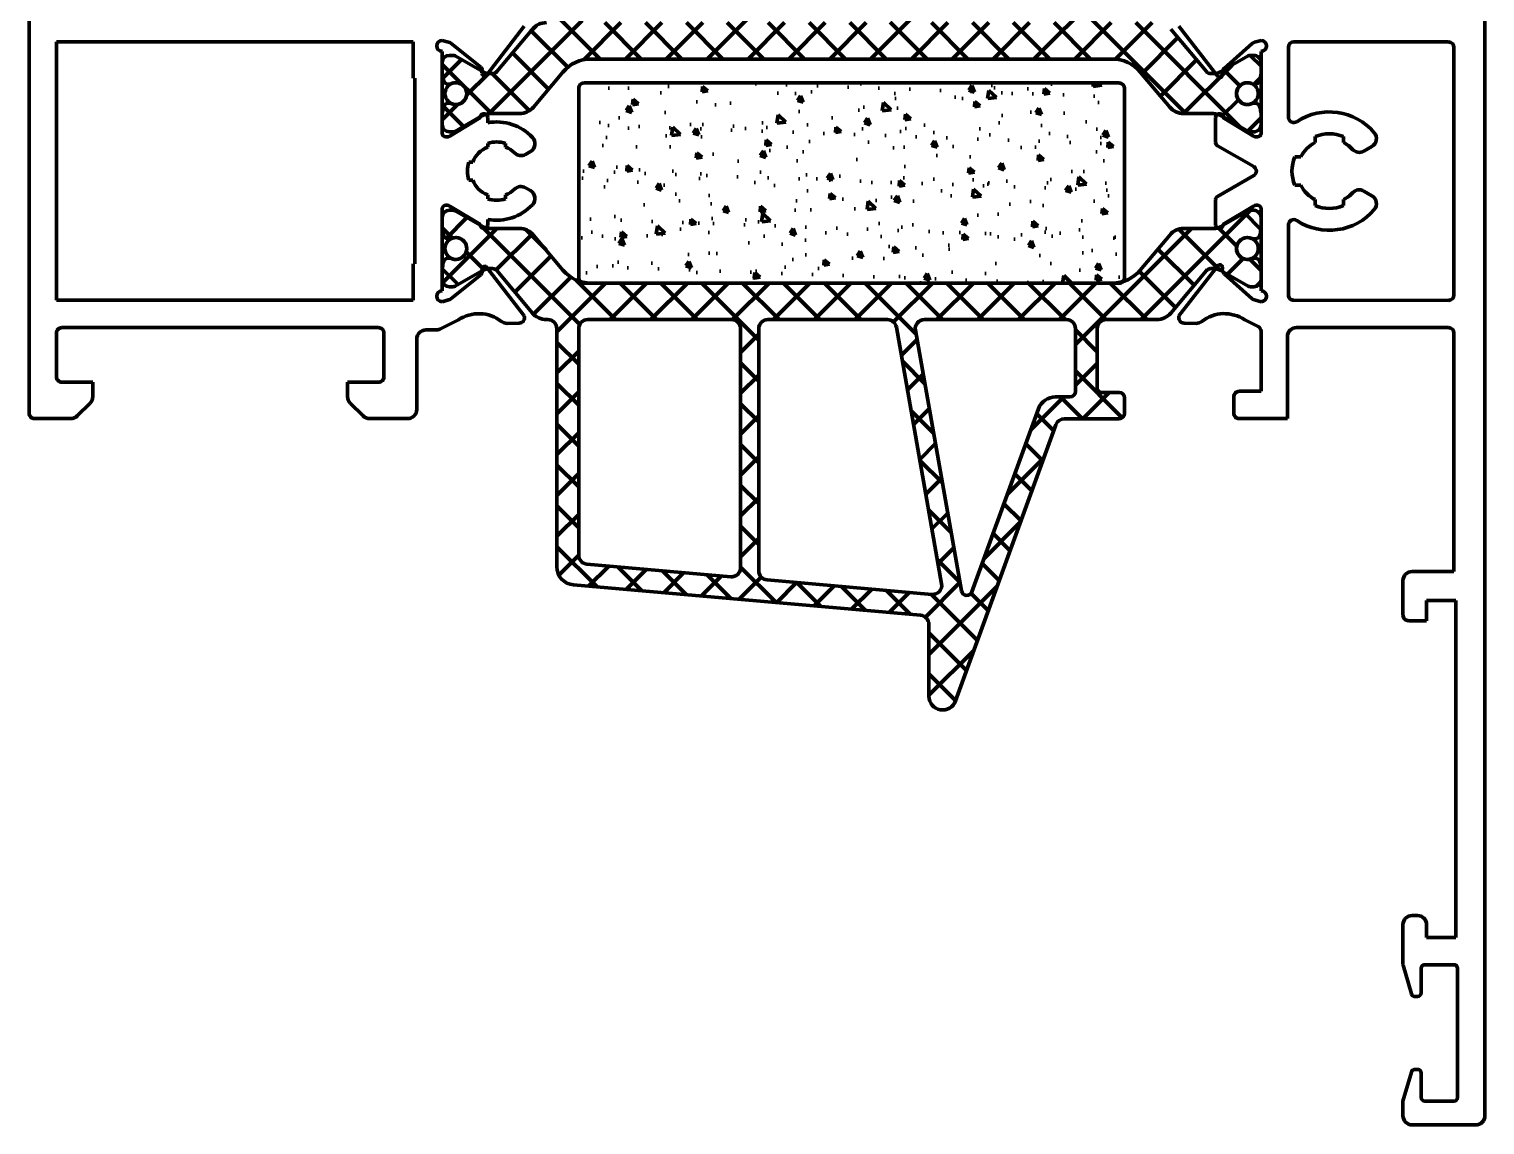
# Model space of a CAD drawing. Header units: millimetres. Extents: x 258 to 338, y -42 to 63.
# Drawn here: x 257.5 to 337.5, y -42.1 to 18.1 of the extents above; entities that cross this region are included whole.
import ezdxf

# ---------------------------------------------------------------- set-up
doc = ezdxf.new("R2010")
doc.units = ezdxf.units.MM
pattern_1 = [(45, (0, 0), (-1.122532015133643, 1.122532015133643), []), (135, (0, 0), (-1.122532015133643, -1.122532015133643), [])]

msp = doc.modelspace()

# ---------------------------------------------------------------- hatches: boundary and pattern name
at = {"lineweight": 100}
h = msp.add_hatch(dxfattribs=at)
h.set_pattern_fill('ANSI37', color=8, scale=0.5, style=0)
h.set_pattern_definition(pattern_1)
edge = h.paths.add_edge_path()
edge.add_line((287.4477879853589, 32.98756452131673), (306.5285215994804, 34.65691240431013))
edge.add_arc((306.4849437281064, 35.155009753356), 0.5000000000000058, 275.0000000000193, 360.0000000000187)
edge.add_line((306.9849437281064, 35.15500975335616), (306.9849437281064, 39.10770099724212))
edge.add_arc((307.7349437281063, 39.10770099724206), 0.7499999999999432, 19.999999999996817, 179.9999999999957, ccw=False)
edge.add_line((308.4397131936957, 39.36421610473625), (313.9638805887348, 24.18669092557937))
edge.add_arc((314.433726899128, 24.35770099724233), 0.5000000000002415, 200.0000000000051, 270)
edge.add_line((314.433726899128, 23.85770099724212), (317.4349437281066, 23.85770099724212))
edge.add_arc((317.4349437281069, 23.55770099724213), 0.29999999999999, 4.8771653382573277e-11, 90.00000000005417, ccw=False)
edge.add_line((317.7349437281068, 23.55770099724239), (317.7349437281064, 22.70770099724249))
edge.add_arc((317.4349437281064, 22.70770099724229), 0.2999999999999545, -89.99999999996737, 3.859668140648864e-11, ccw=False)
edge.add_line((317.4349437281066, 22.4077009972423), (316.4349437281066, 22.4077009972423))
edge.add_arc((316.4349437281066, 22.20770099724252), 0.199999999999779, 90.00000000001629, 180.0000000000122)
edge.add_line((316.2349437281068, 22.20770099724248), (316.2349437281064, 18.90770099724231))
edge.add_arc((316.7349437281064, 18.90770099724231), 0.5, 180, 270)
edge.add_line((316.7349437281064, 18.40770099724231), (319.5086360699515, 18.40770099724231))
edge.add_arc((319.5086360699514, 17.40770099724221), 1.000000000000095, 39.99999999999062, 89.99999999999022, ccw=False)
edge.add_line((320.2746805130705, 18.05048860692867), (322.2345016599138, 15.71486471433653))
edge.add_arc((322.4643149928498, 15.90770099724212), 0.2999999999999786, 219.9999999999113, 269.9999999999131)
edge.add_line((322.4643149928493, 15.60770099724212), (322.6277640511339, 15.60770099724212))
edge.add_arc((322.6277640511339, 16.40770099724231), 0.8000000000001924, 270, 299.9999999999994)
edge.add_line((323.027764051134, 15.71488067421459), (324.527764051134, 16.58090607799912))
edge.add_arc((324.6277640511337, 16.40770099724238), 0.1999999999997423, 89.99999999995123, 119.99999999995609, ccw=False)
edge.add_line((324.6277640511339, 16.60770099724213), (324.8349437281067, 16.60770099724213))
edge.add_arc((324.834943728107, 16.20770099724223), 0.3999999999998955, 3.672084858408198e-11, 90.0000000000407, ccw=False)
edge.add_line((325.2349437281068, 16.20770099724249), (325.2349437281064, 15.60770099724212))
edge.add_arc((331.2349437280933, 14.50770099725057), 6.099999999985616, 169.6111421845863, 172.5936067315164)
edge.add_arc((324.8883403058026, 15.33270099724247), 0.300000000000201, 270, 352.59360673144784, ccw=False)
edge.add_line((324.8883403058026, 15.03270099724231), (324.7754174790721, 15.03270099724231))
edge.add_arc((324.4849437281065, 14.50770099724222), 0.6000000000000938, 61.04497562814156, 298.9550243718584)
edge.add_line((324.7754174790721, 13.98270099724213), (324.8883403058026, 13.98270099724213))
edge.add_arc((324.8883403058027, 13.68270099724245), 0.299999999999681, 7.406393268558588, 90.00000000001091, ccw=False)
edge.add_arc((331.2349437281121, 14.50770099724441), 6.100000000006026, 187.4063932685542, 190.3888578154793)
edge.add_line((325.2349437281064, 13.40770099724231), (325.2349437281064, 12.8077009972424))
edge.add_arc((324.8349437281065, 12.8077009972422), 0.3999999999998636, -89.9999999999755, 2.8819613362429664e-11, ccw=False)
edge.add_line((324.8349437281067, 12.40770099724231), (324.6277640511339, 12.40770099724231))
edge.add_arc((324.6277640511337, 12.60770099724208), 0.1999999999997719, 240.0000000000485, 270.0000000000489, ccw=False)
edge.add_line((324.527764051134, 12.43449591648531), (323.027764051134, 13.30052132026984))
edge.add_arc((322.6277640511339, 12.60770099724217), 0.8000000000001453, 59.99999999999848, 90)
edge.add_line((322.6277640511339, 13.40770099724231), (320.9816091320176, 13.40770099724231))
edge.add_arc((320.9816091320178, 14.40770099724234), 1.000000000000031, 219.9999999999901, 269.9999999999902, ccw=False)
edge.add_line((320.2155646888987, 13.76491338755594), (318.5974761502588, 15.69327621661549))
edge.add_arc((317.0653872640211, 14.40770099724248), 1.999999999999812, 40.00000000000175, 90.0000000000016)
edge.add_line((317.065387264021, 16.40770099724231), (288.4045001921922, 16.40770099724231))
edge.add_arc((288.4045001921921, 14.40770099724242), 1.999999999999889, 89.99999999999837, 139.9999999999978)
edge.add_line((286.8724113059543, 15.69327621661549), (285.2543227673145, 13.76491338755594))
edge.add_arc((284.4882783241954, 14.40770099724228), 0.9999999999999545, 270.000000000013, 320.0000000000127, ccw=False)
edge.add_line((284.4882783241956, 13.40770099724231), (282.8421234050789, 13.40770099724231))
edge.add_arc((282.8421234050789, 12.60770099724206), 0.8000000000002511, 90, 119.9999999999974)
edge.add_line((282.4421234050788, 13.30052132026984), (280.9421234050792, 12.43449591648531))
edge.add_arc((280.8421234050793, 12.60770099724294), 0.2000000000006298, 269.99999999988603, 299.99999999988455, ccw=False)
edge.add_line((280.8421234050788, 12.40770099724231), (280.6349437281065, 12.40770099724231))
edge.add_arc((280.6349437281065, 12.80770099724241), 0.4000000000000963, 180.0000000000008, 270, ccw=False)
edge.add_line((280.2349437281064, 12.8077009972424), (280.2349437281064, 13.40770099724231))
edge.add_arc((274.2349437281015, 14.50770099724318), 6.100000000004966, 349.6111421845305, 352.5936067314561)
edge.add_arc((280.5815471504106, 13.68270099724242), 0.3000000000002005, 90, 172.5936067314486, ccw=False)
edge.add_line((280.5815471504106, 13.98270099724258), (280.6944699771411, 13.98270099724213))
edge.add_arc((280.9849437281065, 14.50770099724233), 0.6000000000001076, 241.0449756281609, 478.9550243718825)
edge.add_line((280.6944699771407, 15.03270099724231), (280.5815471504106, 15.03270099724231))
edge.add_arc((280.5815471504108, 15.33270099724224), 0.2999999999999332, 187.4063932685143, 269.99999999996743, ccw=False)
edge.add_arc((274.2349437280899, 14.50770099723059), 6.100000000018293, 7.406393268632916, 10.38885781554821)
edge.add_line((280.2349437281064, 15.60770099724212), (280.2349437281064, 16.20770099724249))
edge.add_arc((280.6349437281065, 16.20770099724248), 0.400000000000091, 90, 179.999999999999, ccw=False)
edge.add_line((280.6349437281065, 16.60770099724258), (280.8421234050788, 16.60770099724213))
edge.add_arc((280.842123405079, 16.40770099724226), 0.1999999999998714, 60.00000000004712, 90.00000000004877, ccw=False)
edge.add_line((280.9421234050788, 16.58090607799912), (282.4421234050792, 15.71488067421459))
edge.add_arc((282.8421234050791, 16.4077009972416), 0.7999999999994686, 239.9999999999893, 269.9999999999878)
edge.add_line((282.8421234050789, 15.60770099724212), (283.0055724633634, 15.60770099724212))
edge.add_arc((283.0055724633628, 15.90770099724212), 0.3000000000000007, 270.0000000000977, 320.0000000000957)
edge.add_line((283.2353857962989, 15.71486471433653), (285.1952069431427, 18.05048860692867))
edge.add_arc((285.9612513862618, 17.40770099724221), 1.000000000000073, 90.00000000000978, 140.0000000000096, ccw=False)
edge.add_line((285.9612513862617, 18.40770099724231), (286.0349437281065, 18.40770099724231))
edge.add_arc((286.0349437281065, 18.90770099724236), 0.500000000000057, 269.9999999999935, 359.9999999999935)
edge.add_line((286.5349437281066, 18.90770099724231), (286.5349437281066, 31.99136982322469))
edge.add_arc((287.5349437281067, 31.99136982322487), 1.000000000000113, 95.00000000000892, 180.0000000000102, ccw=False)
edge = h.paths.add_edge_path(flags=16)
edge.add_arc((288.2349437281066, 31.34993800141244), 0.5000000000002274, 94.9999999999909, 179.999999999989, ccw=False)
edge.add_line((288.1913658567328, 31.84803535045856), (296.0913658567323, 32.53919579231368))
edge.add_arc((296.1349437281063, 32.04109844326758), 0.5000000000002344, 8.981260180007666e-12, 95.00000000001052, ccw=False)
edge.add_line((296.6349437281065, 32.04109844326766), (296.6349437281065, 18.90770099724231))
edge.add_arc((296.1349437281064, 18.90770099724236), 0.500000000000057, 269.9999999999935, 359.99999999999346, ccw=False)
edge.add_line((296.1349437281064, 18.40770099724231), (288.2349437281064, 18.40770099724231))
edge.add_arc((288.2349437281064, 18.90770099724231), 0.5, 180, 270, ccw=False)
edge.add_line((287.7349437281064, 18.90770099724231), (287.7349437281064, 31.34993800141254))
edge = h.paths.add_edge_path(flags=16)
edge.add_arc((309.0634186810098, 33.26489276170689), 0.300000000000237, 20.000000000045304, 170.0000000000425, ccw=False)
edge.add_line((309.3453264672457, 33.36749880470487), (313.0038890015953, 23.3156808539168))
edge.add_arc((313.9435816223814, 23.65770099724244), 1.000000000000119, 199.9999999999955, 269.9999999999968)
edge.add_line((313.9435816223813, 22.6577009972423), (314.7349437281064, 22.6577009972423))
edge.add_arc((314.7349437281064, 22.35770099724215), 0.300000000000157, -4.092726157978177e-12, 90, ccw=False)
edge.add_line((315.0349437281065, 22.35770099724212), (315.0349437281065, 18.90770099724231))
edge.add_arc((314.5349437281065, 18.90770099724231), 0.5, -90, 0, ccw=False)
edge.add_line((314.5349437281065, 18.40770099724231), (306.7349437281064, 18.40770099724231))
edge.add_arc((306.7349437281064, 18.90770099724235), 0.5000000000000462, 170.000000000001, 270, ccw=False)
edge.add_line((306.2425398516002, 18.99452508607582), (308.7679763551059, 33.31698721500679))
edge = h.paths.add_edge_path(flags=16)
edge.add_line((304.704090504335, 18.40770099724231), (298.1349437281064, 18.40770099724231))
edge.add_arc((298.1349437281064, 18.90770099724225), 0.4999999999999432, 179.9999999999935, 269.9999999999935, ccw=False)
edge.add_line((297.6349437281065, 18.90770099724231), (297.6349437281065, 32.21607577031935))
edge.add_arc((298.1349437281067, 32.21607577031932), 0.5000000000001706, 94.99999999999801, 179.999999999996, ccw=False)
edge.add_line((298.0913658567329, 32.71417311936537), (307.1468333574112, 33.50642386860207))
edge.add_arc((307.1904112287851, 33.00832651955602), 0.5000000000001799, -9.999999999998408, 95.00000000000449, ccw=False)
edge.add_line((307.6828151052914, 32.92150243072254), (305.1964943808412, 18.8208769084088))
edge.add_arc((304.704090504335, 18.90770099724232), 0.5000000000000077, 269.9999999999935, 349.99999999999415, ccw=False)
h = msp.add_hatch(dxfattribs=at)
h.set_pattern_fill('AR-CONC', color=8, scale=0.02, angle=270, style=0)
h.set_pattern_definition([(320, (0, 0), (-0.3187817107780624, -3.64369337992008), [0.381, -4.190999999999999]), (265, (0, 0), (3.821136904780701, 0.7048684284993862), [0.3048, -3.352811683399999]), (10.45144469999998, (-0.0265650700000001, -0.30364014), (3.502355038243901, -2.938824941807066), [0.323800176, -3.561804892]), (316.1842, (1.016, -2e-16), (-0.8408465586545439, -5.421580817842597), [0.5715, -6.2865]), (6.635557609999994, (0.9459299999999998, -0.4517980000000004), (4.948522491954428, -4.748082681030059), [0.4857004628000002, -5.342712163199998]), (261.1841511700001, (1.016, -2e-16), (4.948522491710652, -4.748082681299541), [0.4571993414000002, -5.029194638399999]), (291, (0.762, -0.5080000000000001), (-2.045303963741751, -3.032287825382648), [0.381, -4.190999999999999]), (236, (0.762, -0.5080000000000001), (3.683759322446384, -1.236040566952942), [0.3048, -3.352799999999998]), (341.451445, (0.5915580019999999, -0.7606906520000001), (1.638455377718103, -4.268328385574323), [0.323800176, -3.561798751999998]), (307.5, (0, 0), (1.691100777463061, -0.0617720650118367), [0, -3.312159999999998, 0, -3.403599999999998, 0, -3.365499999999998]), (277.5, (0, 0), (2.003611496362389, -1.336393250206114), [0, -1.940559999999999, 0, -3.235959999999998, 0, -1.282699999999999]), (237.5, (2e-16, 1.132839999999998), (-0.1145748798534694, -2.711811903337426), [0, -1.27, 0, -3.9624, 0, -5.257799999999998]), (227.5, (3e-16, 1.64084), (0.5085298206666601, -2.962583627720361), [0, -1.650999999999999, 0, -2.631439999999999, 0, -3.733799999999998])])
edge = h.paths.add_edge_path()
edge.add_line((288.0349440521273, 4.095189997845785), (317.434944052127, 4.095189997845785))
edge.add_arc((317.434944052127, 4.395189997845966), 0.3000000000001819, 270, 359.9999999999566)
edge.add_line((317.7349440521272, 4.39518999784574), (317.7349440521272, 14.79518999784583))
edge.add_arc((317.434944052127, 14.7951899978456), 0.2999999999999545, 4.34252e-11, 90)
edge.add_line((317.434944052127, 15.09518999784578), (288.0349440521273, 15.09518999784578))
edge.add_arc((288.0349440521273, 14.7951899978456), 0.3000000000001819, 89.99999999998914, 179.9999999999566)
edge.add_line((287.7349440521271, 14.79518999784583), (287.7349440521271, 4.39518999784574))
edge.add_arc((288.0349440521273, 4.395189997845966), 0.2999999999999545, 180.0000000000434, 270.0000000000108)
h = msp.add_hatch(dxfattribs=at)
h.set_pattern_fill('ANSI37', color=8, scale=0.5, style=0)
h.set_pattern_definition(pattern_1)
edge = h.paths.add_edge_path()
edge.add_line((287.447787493099, -12.48467352623103), (306.5285211072205, -14.15402140922443))
edge.add_arc((306.4849432358465, -14.65211875827026), 0.4999999999999825, -2.1088908397359774e-11, 84.9999999999738, ccw=False)
edge.add_line((306.9849432358465, -14.65211875827045), (306.9849432358465, -18.60481000215642))
edge.add_arc((307.7349432358464, -18.60481000215635), 0.7499999999999432, 180.0000000000057, 340.0000000000062)
edge.add_line((308.4397127014359, -18.86132510965054), (313.9638800964749, -3.68379993049367))
edge.add_arc((314.4337264068681, -3.85481000215667), 0.5000000000002557, 89.99999999999352, 159.9999999999904, ccw=False)
edge.add_line((314.4337264068681, -3.354810002156419), (317.4349432358468, -3.354810002156419))
edge.add_arc((317.434943235847, -3.054810002156548), 0.299999999999871, 269.9999999999783, 359.9999999999726)
edge.add_line((317.7349432358469, -3.054810002156691), (317.7349432358465, -2.204810002156783))
edge.add_arc((317.4349432358466, -2.2048100021565), 0.2999999999998977, 359.999999999946, 449.9999999999458)
edge.add_line((317.4349432358468, -1.904810002156601), (316.4349432358467, -1.904810002156601))
edge.add_arc((316.4349432358467, -1.704810002156793), 0.1999999999998072, 179.999999999997, 270, ccw=False)
edge.add_line((316.2349432358468, -1.704810002156783), (316.2349432358463, 1.595189997843398))
edge.add_arc((316.7349432358464, 1.595189997843343), 0.500000000000057, 89.99999999999352, 179.9999999999937, ccw=False)
edge.add_line((316.7349432358465, 2.095189997843398), (319.5086355776916, 2.095189997843398))
edge.add_arc((319.5086355776914, 3.095189997843553), 1.000000000000154, 270.0000000000098, 320.0000000000089)
edge.add_line((320.2746800208107, 2.452402388157032), (322.2345011676539, 4.78802628074917))
edge.add_arc((322.4643145005899, 4.595189997843702), 0.2999999999998992, 90.00000000010863, 140.0000000001068, ccw=False)
edge.add_line((322.4643145005893, 4.89518999784358), (322.627763558874, 4.89518999784358))
edge.add_arc((322.627763558874, 4.095189997843284), 0.8000000000002955, 60.000000000000796, 90, ccw=False)
edge.add_line((323.0277635588742, 4.788010320871116), (324.5277635588741, 3.921984917086582))
edge.add_arc((324.6277635588738, 4.095189997843222), 0.1999999999996266, 240.0000000000436, 270.0000000000488)
edge.add_line((324.627763558874, 3.89518999784358), (324.8349432358468, 3.89518999784358))
edge.add_arc((324.834943235847, 4.295189997843415), 0.3999999999998351, 269.9999999999674, 359.9999999999714)
edge.add_line((325.2349432358469, 4.295189997843215), (325.2349432358465, 4.89518999784358))
edge.add_arc((331.2349432358335, 5.995189997836222), 6.099999999985925, 187.4063932684935, 190.3888578154236, ccw=False)
edge.add_arc((324.8883398135427, 5.170189997843235), 0.3000000000001446, 7.406393268553537, 90.00000000001087)
edge.add_line((324.8883398135427, 5.470189997843397), (324.7754169868122, 5.470189997843397))
edge.add_arc((324.4849432358466, 5.995189997843489), 0.6000000000000961, 61.044975628141685, 298.95502437185837, ccw=False)
edge.add_line((324.7754169868122, 6.52018999784358), (324.8883398135427, 6.52018999784358))
edge.add_arc((324.8883398135427, 6.820189997843259), 0.2999999999996792, 269.9999999999783, 352.5936067314391)
edge.add_arc((331.2349432358522, 5.995189997840198), 6.100000000006223, 169.6111421845106, 172.5936067314357, ccw=False)
edge.add_line((325.2349432358465, 7.095189997843397), (325.2349432358465, 7.695189997843307))
edge.add_arc((324.8349432358466, 7.695189997843535), 0.3999999999998636, 359.9999999999673, 449.9999999999674)
edge.add_line((324.8349432358468, 8.095189997843399), (324.627763558874, 8.095189997843399))
edge.add_arc((324.6277635588738, 7.895189997843731), 0.1999999999996671, 89.99999999995114, 119.999999999953)
edge.add_line((324.5277635588741, 8.068395078600396), (323.0277635588742, 7.202369674815861))
edge.add_arc((322.627763558874, 7.895189997843638), 0.8000000000002406, 269.9999999999959, 299.99999999999756, ccw=False)
edge.add_line((322.627763558874, 7.095189997843397), (320.9816086397577, 7.095189997843397))
edge.add_arc((320.9816086397578, 6.095189997843303), 1.000000000000094, 90.00000000000978, 140.0000000000095)
edge.add_line((320.2155641966387, 6.737977607529764), (318.597475657999, 4.809614778470211))
edge.add_arc((317.0653867717612, 6.095189997843342), 1.999999999999936, 269.99999999999676, 319.99999999999653, ccw=False)
edge.add_line((317.065386771761, 4.095189997843397), (288.4044996999323, 4.095189997843397))
edge.add_arc((288.4044996999322, 6.095189997843349), 1.999999999999952, 220.0000000000036, 270.00000000000324, ccw=False)
edge.add_line((286.8724108136944, 4.809614778470211), (285.2543222750546, 6.737977607529764))
edge.add_arc((284.4882778319355, 6.095189997843365), 1.000000000000035, 39.99999999998777, 89.99999999998697)
edge.add_line((284.4882778319357, 7.095189997843397), (282.8421229128188, 7.095189997843397))
edge.add_arc((282.8421229128189, 7.895189997843433), 0.8000000000000353, 239.99999999999858, 269.9999999999959, ccw=False)
edge.add_line((282.4421229128189, 7.202369674815861), (280.9421229128194, 8.068395078600396))
edge.add_arc((280.8421229128193, 7.895189997842656), 0.200000000000749, 60.00000000011635, 90.00000000011399)
edge.add_line((280.8421229128189, 8.095189997843399), (280.6349432358465, 8.095189997843399))
edge.add_arc((280.6349432358465, 7.69518999784333), 0.4000000000000679, 90.00000000000813, 180.0000000000033)
edge.add_line((280.2349432358465, 7.695189997843307), (280.2349432358465, 7.095189997843397))
edge.add_arc((274.2349432358416, 5.995189997841428), 6.100000000005163, 7.406393268553984, 10.388857815479525, ccw=False)
edge.add_arc((280.5815466581507, 6.820189997843282), 0.3000000000002005, 187.4063932685513, 270)
edge.add_line((280.5815466581507, 6.520189997843124), (280.6944694848811, 6.52018999784358))
edge.add_arc((280.9849432358465, 5.995189997843363), 0.6000000000000957, -118.9550243718831, 118.9550243718335, ccw=False)
edge.add_line((280.6944694848807, 5.470189997843397), (280.5815466581507, 5.470189997843397))
edge.add_arc((280.5815466581509, 5.170189997843496), 0.2999999999999012, 90.00000000004341, 172.5936067314917)
edge.add_arc((274.2349432358299, 5.995189997857297), 6.100000000018799, 349.6111421844318, 352.5936067313471, ccw=False)
edge.add_line((280.2349432358465, 4.89518999784358), (280.2349432358465, 4.295189997843215))
edge.add_arc((280.6349432358465, 4.295189997843193), 0.400000000000091, 179.9999999999968, 269.9999999999919)
edge.add_line((280.6349432358465, 3.895189997843124), (280.8421229128189, 3.89518999784358))
edge.add_arc((280.8421229128191, 4.095189997843236), 0.1999999999996564, 269.9999999999512, 299.9999999999544)
edge.add_line((280.9421229128188, 3.921984917086582), (282.4421229128193, 4.788010320871116))
edge.add_arc((282.8421229128192, 4.095189997844416), 0.7999999999991663, 90.0000000000204, 120.0000000000185, ccw=False)
edge.add_line((282.8421229128188, 4.89518999784358), (283.0055719711036, 4.89518999784358))
edge.add_arc((283.005571971103, 4.595189997843702), 0.2999999999998781, 39.99999999989319, 89.99999999989137, ccw=False)
edge.add_line((283.235385304039, 4.78802628074917), (285.1952064508828, 2.452402388157032))
edge.add_arc((285.9612508940019, 3.09518999784343), 1.000000000000034, 219.9999999999878, 269.999999999987)
edge.add_line((285.9612508940017, 2.095189997843398), (286.0349432358466, 2.095189997843398))
edge.add_arc((286.0349432358466, 1.595189997843371), 0.5000000000000266, 3.126388037344441e-12, 90, ccw=False)
edge.add_line((286.5349432358467, 1.595189997843398), (286.5349432358467, -11.48847882813899))
edge.add_arc((287.5349432358468, -11.48847882813917), 1.000000000000113, 179.9999999999897, 264.9999999999911)
edge = h.paths.add_edge_path(flags=16)
edge.add_arc((288.2349432358467, -10.8470470063268), 0.5000000000002274, 180.0000000000038, 264.9999999999955)
edge.add_line((288.1913653644728, -11.34514435537286), (296.0913653644725, -12.03630479722798))
edge.add_arc((296.1349432358464, -11.5382074481819), 0.5000000000002047, 264.9999999999957, 359.9999999999939)
edge.add_line((296.6349432358466, -11.53820744818196), (296.6349432358466, 1.595189997843398))
edge.add_arc((296.1349432358466, 1.595189997843399), 0.5, 359.9999999999998, 450)
edge.add_line((296.1349432358466, 2.095189997843398), (288.2349432358465, 2.095189997843398))
edge.add_arc((288.2349432358465, 1.595189997843399), 0.4999999999999983, 90, 180.0000000000002)
edge.add_line((287.7349432358465, 1.595189997843398), (287.7349432358465, -10.84704700632684))
edge = h.paths.add_edge_path(flags=16)
edge.add_arc((309.0634181887499, -12.76200176662117), 0.3000000000002367, 189.9999999999571, 339.9999999999547)
edge.add_line((309.3453259749858, -12.86460780961916), (313.0038885093354, -2.812789858831102))
edge.add_arc((313.9435811301215, -3.154810002156781), 1.000000000000187, 90.00000000000318, 160.0000000000033, ccw=False)
edge.add_line((313.9435811301214, -2.154810002156601), (314.7349432358465, -2.154810002156601))
edge.add_arc((314.7349432358465, -1.854810002156389), 0.3000000000002121, 270, 359.9999999999943)
edge.add_line((315.0349432358467, -1.854810002156418), (315.0349432358467, 1.595189997843398))
edge.add_arc((314.5349432358466, 1.595189997843371), 0.500000000000057, 3.0533e-12, 90)
edge.add_line((314.5349432358466, 2.095189997843398), (306.7349432358465, 2.095189997843398))
edge.add_arc((306.7349432358465, 1.595189997843351), 0.5000000000000469, 90, 189.9999999999985)
edge.add_line((306.2425393593403, 1.508365909009889), (308.767975862846, -12.81409621992107))
edge = h.paths.add_edge_path(flags=16)
edge.add_line((304.7040900120752, 2.095189997843398), (298.1349432358466, 2.095189997843398))
edge.add_arc((298.1349432358466, 1.595189997843343), 0.5000000000000551, 89.99999999999349, 179.9999999999937)
edge.add_line((297.6349432358465, 1.595189997843398), (297.6349432358465, -11.71318477523365))
edge.add_arc((298.1349432358468, -11.71318477523352), 0.5000000000002843, 180.0000000000144, 265.0000000000094)
edge.add_line((298.091365364473, -12.21128212427967), (307.1468328651513, -13.00353287351637))
edge.add_arc((307.1904107365252, -12.50543552447032), 0.5000000000001767, 265.000000000002, 369.9999999999969)
edge.add_line((307.6828146130315, -12.41861143563684), (305.1964938885812, 1.682014086676906))
edge.add_arc((304.7040900120752, 1.595189997843454), 0.4999999999999405, 9.999999999999714, 90)

# ---------------------------------------------------------------- linework, layer by layer
for p, q in [((337.5349436439935, 62.15111084716604), (337.5349436439843, 10.25178070553821)), ((257.5349436439871, 23.55111079728832), (257.5349436439871, -3.048889202711585)), ((282.6828256439863, 15.53949279728832), (284.7471126439856, 18.20593479728828)), ((322.8506726439897, 15.45665992224978), (320.7219446439882, 18.20767992224993)), ((259.0349436439871, 3.15111079728846), (259.0349436439871, 17.35111079728828)), ((259.0349436439871, 17.35111079728828), (278.6349436439856, 17.35111079728828)), ((278.6349436439856, 17.35111079728828), (278.6349436439856, 15.35111079728828)), ((280.234943643986, 17.42826479728834), (280.589969643987, 17.33271379728823)), ((280.234943643986, 12.32826479728843), (280.234943643986, 16.82826479728843)), ((280.7099146439856, 17.27427579728843), (282.3530836439863, 15.95200079728844)), ((324.7495576439884, 17.2643779222498), (323.2035716439892, 15.89475292224976)), ((325.2349436439887, 17.42759492224983), (324.8705266439898, 17.32951692224984)), ((325.2349436439887, 12.32759492224992), (325.2349436439887, 16.82759492224992)), ((326.7349436439878, 17.04980987990999), (326.7349436439873, 13.21692028375461)), ((335.5349436440489, 17.34776450817494), (327.034943643988, 17.34980987991017)), ((335.8349436440491, 3.449097787183895), (335.8349436440491, 17.04776450817477)), ((278.6349436439856, 15.35111079728828), (278.734943643986, 15.35111079728828)), ((278.734943643986, 15.35111079728828), (278.734943643986, 5.15111079728846)), ((282.4275766439865, 15.78920579728825), (282.4221466439855, 15.63371879728826)), ((282.3350396439861, 13.19437779728825), (280.6590466439871, 12.17214479728833)), ((282.734943643986, 12.90591179728827), (282.734943643986, 13.20056879728842)), ((322.7349436439887, 11.81611892224979), (322.7349436439887, 13.19989892224991)), ((323.1348486439889, 13.19370892224984), (324.8108416439897, 12.17147592224993)), ((280.5028326439866, 12.12826479728839), (280.4349436439867, 12.12826479728839)), ((324.9670556439884, 12.12759492224988), (325.0349436439898, 12.12759492224988)), ((328.2061219279727, 12.14673641841242), (328.2061219279718, 11.81758374618918)), ((329.7637653599628, 11.81758374619054), (329.7637653599619, 12.14673641841333)), ((282.734943643986, 11.56182479728833), (282.734943643986, 11.77359879728843)), ((283.7188706439871, 11.77359879728843), (283.7188706439871, 11.56182479728833)), ((284.8143586439861, 11.16762579728826), (285.082304643986, 11.32232479728842)), ((324.8333023028796, 10.49626969277611), (322.8354076439897, 11.64264692224984)), ((331.3268178933705, 11.60252261734892), (330.884779163163, 11.34731143747118)), ((281.7044186439858, 10.74307379728831), (281.9161936439856, 10.74307379728831)), ((327.4178007868246, 11.02926260504015), (327.0886481146041, 11.02926260503924)), ((281.9161936439856, 9.759146797288317), (281.7044186439858, 9.759146797288317)), ((322.8354076439897, 8.85957470553868), (324.8333023028796, 10.00595193501173)), ((337.5349436439843, 10.25178070553821), (337.5349436439843, 10.25044088903716)), ((337.5349436439843, 10.25044088903716), (337.5349436439933, -41.64888925259091)), ((282.734943643986, 8.728621797288417), (282.734943643986, 8.940395797288298)), ((283.7188706439871, 8.940395797288298), (283.7188706439871, 8.728621797288417)), ((285.082304643986, 9.17989579728843), (284.8143586439861, 9.334594797288368)), ((327.0886481146023, 9.471619173042805), (327.4178007868254, 9.471619173043258)), ((330.8847791631639, 9.153570340614955), (331.3268178933578, 8.898359160744953)), ((280.234943643986, 3.673955797288421), (280.234943643986, 8.173955797288421)), ((280.4349436439867, 8.373955797288238), (280.5028326439866, 8.373955797288238)), ((280.6590466439871, 8.330075797288293), (282.3350396439861, 7.307842797288379)), ((322.7349436439869, 7.302322705537939), (322.7349436439887, 8.686102705538053)), ((324.8108416439897, 8.330745705537687), (323.1348486439889, 7.308512705537999)), ((325.0349436439898, 8.374626705536832), (324.9670556439884, 8.37462670553797)), ((325.2349436439887, 3.674626705537923), (325.2349436439887, 8.174626705537923)), ((328.2061219279727, 8.683298031895596), (328.2061219279727, 8.354145359672351)), ((329.7637653599633, 8.354145359672351), (329.7637653599637, 8.683298031895596)), ((282.734943643986, 7.301652797288318), (282.734943643986, 7.596308797288351)), ((326.7349436439882, 7.283961494352446), (326.7349436439892, 3.451143158919116)), ((278.734943643986, 5.15111079728846), (278.6349436439856, 5.15111079728846)), ((278.6349436439856, 5.15111079728846), (278.6349436439856, 3.15111079728846)), ((282.4221466439855, 4.868501797288367), (282.4275766439865, 4.713014797288373)), ((284.7479436439869, 2.293871797288296), (282.6828256439863, 4.962727797288301)), ((320.7219446439864, 2.294541705538597), (322.8506726439897, 5.045561705538068)), ((282.3530836439863, 4.550219797288413), (280.7099146439856, 3.227944797288421)), ((323.2035716439892, 4.607468705538088), (324.7495576439884, 3.237843705538046)), ((278.6349436439856, 3.15111079728846), (259.0349436439871, 3.15111079728846)), ((259.0349436439871, 3.15111079728846), (259.0349436439871, 3.15111079728846)), ((280.589969643987, 3.169506797288398), (280.234943643986, 3.073955797288283)), ((324.8705266439898, 3.172704705537547), (325.2349436439887, 3.074626705538015)), ((327.0349436439893, 3.151143158918933), (335.5349436440489, 3.149097787183712)), ((259.3349436439863, 1.651110797288459), (276.734943643986, 1.651110797288459)), ((280.1018376439866, 1.572200797288281), (281.1306776439857, 2.076825797288313)), ((283.8089696439862, 1.883691797288213), (284.4655906439863, 1.902305797288284)), ((321.6609186439888, 1.884362705537945), (321.0042976439887, 1.902975705537905)), ((325.0670526439896, 1.720503705537261), (324.3392106439893, 2.077496705538044)), ((335.5349436440498, 1.651780705538079), (327.1849436439894, 1.651780705538079)), ((259.0349436439871, -1.048889202711585), (259.0349436439871, 1.351110797288278)), ((277.034943643987, 1.351110797288278), (277.034943643987, -1.048889202711585)), ((278.8349436439863, -2.848889202711767), (278.8349436439863, 1.02111079728835)), ((279.3349436439863, 1.52111079728835), (279.8816556439856, 1.52111079728835)), ((325.2349436439887, -1.84821929446192), (325.2349436439887, 1.451157705537901)), ((326.6849436439912, 1.151780705538079), (326.6849436439894, -3.348219294461919)), ((335.8349436440527, -11.74916021931728), (335.8349436440491, 1.351780705538125)), ((261.0349436439871, -1.348889202711766), (259.3349436439863, -1.348889202711766)), ((261.0349436439871, -2.141783202711926), (261.0349436439871, -1.348889202711766)), ((276.734943643986, -1.348889202711766), (275.034943643987, -1.348889202711766)), ((275.034943643987, -1.348889202711766), (275.034943643987, -2.141783202711926)), ((323.7349436439905, -3.048219294461965), (323.7349436439887, -2.148219294462101)), ((324.0349436439899, -1.848219294460328), (325.2349436439887, -1.84821929446192)), ((260.1813906439862, -3.202443202712025), (260.8884976439864, -2.495336202711846)), ((275.1813906439862, -2.495336202711846), (275.8884976439864, -3.202443202712025)), ((257.8349436439863, -3.348889202711767), (259.8278376439872, -3.348889202711767)), ((276.2420506439872, -3.348889202711767), (278.3349436439863, -3.348889202711767)), ((326.6849436439894, -3.348219294461919), (324.0349436439899, -3.348219294461919)), ((333.5349076440431, -11.74916021937914), (335.8349436440527, -11.74916021931728)), ((333.034907644074, -14.14916021931875), (333.0349076441031, -12.24916021931728)), ((335.9349076440445, -13.34916021931948), (334.3349076440387, -13.34916021931948)), ((334.3349076440387, -13.34916021931948), (334.3349076440387, -14.44916021931802)), ((335.9349076440445, -31.84916021931949), (335.9349076440445, -13.34916021931948)), ((334.3349076440387, -14.44916021931802), (333.3349076440387, -14.44916021928119)), ((333.0349436440498, -33.32114923039134), (333.0349436440807, -31.14916021931148)), ((333.5349436440807, -30.64916021931875), (333.8349076440441, -30.6491602193183)), ((334.3349076440442, -31.14916021931693), (334.3349076440442, -31.84916021931949)), ((334.3349076440442, -31.84916021931949), (335.9349076440445, -31.84916021931949)), ((333.4934811370728, -34.95404144490076), (333.0426388545216, -33.37609345597283)), ((334.0349076440449, -33.54916021932022), (334.0349076440449, -34.89909721932107)), ((335.8349076440442, -33.34916021931948), (334.2349076440438, -33.34916021931857)), ((336.0349076440467, -40.64888921931976), (336.0349076440449, -33.54916021932022)), ((333.8349076440441, -35.09909721931998), (333.6857859266016, -35.09909721931953)), ((333.6857859266016, -39.09895221931819), (333.8349076440441, -39.09895221931819)), ((333.0349436573448, -40.84888917279076), (333.4934811370728, -39.24400799373925)), ((334.0349076440449, -39.29895221931893), (334.0349076440449, -40.64888921931976)), ((333.0349437105357, -41.64890725258973), (333.0349436573448, -40.84888917279076)), ((334.2349076440456, -40.84888921931868), (335.834907644046, -40.84888921931958)), ((337.0349436440516, -42.1488892525327), (333.5349256440528, -42.14888918610594))]:
    msp.add_line(p, q, dxfattribs=at)
at = {"color": 8, "lineweight": 100}
for p, q in [((283.2353857962989, 15.71486471433653), (285.1952069431427, 18.05048860692867)), ((320.2746805130705, 18.05048860692867), (322.2345016599138, 15.71486471433653)), ((280.2349437281064, 15.60770099724212), (280.2349437281064, 16.20770099724249)), ((280.6349437281065, 16.60770099724258), (280.8421234050788, 16.60770099724213)), ((280.9421234050788, 16.58090607799912), (282.4421234050792, 15.71488067421459)), ((317.065387264021, 16.40770099724231), (288.4045001921922, 16.40770099724231)), ((323.027764051134, 15.71488067421459), (324.527764051134, 16.58090607799912)), ((324.6277640511339, 16.60770099724213), (324.8349437281067, 16.60770099724213)), ((325.2349437281068, 16.20770099724249), (325.2349437281064, 15.60770099724212)), ((282.8421234050789, 15.60770099724212), (283.0055724633634, 15.60770099724212)), ((286.8724113059543, 15.69327621661549), (285.2543227673145, 13.76491338755594)), ((320.2155646888987, 13.76491338755594), (318.5974761502588, 15.69327621661549)), ((322.4643149928493, 15.60770099724212), (322.6277640511339, 15.60770099724212)), ((280.6944699771407, 15.03270099724231), (280.5815471504106, 15.03270099724231)), ((287.7349440521266, 14.7951899978439), (287.7349440521266, 4.395189997843806)), ((317.4349440521255, 15.09518999784586), (288.0349440521286, 15.09518999784586)), ((317.7349440521251, 4.395189997844227), (317.7349440521252, 14.79518999784614)), ((324.8883403058026, 15.03270099724231), (324.7754174790721, 15.03270099724231)), ((280.5815471504106, 13.98270099724258), (280.6944699771411, 13.98270099724213)), ((324.7754174790721, 13.98270099724213), (324.8883403058026, 13.98270099724213)), ((280.2349437281064, 12.8077009972424), (280.2349437281064, 13.40770099724231)), ((282.4421234050788, 13.30052132026984), (280.9421234050792, 12.43449591648531)), ((284.4882783241956, 13.40770099724231), (282.8421234050789, 13.40770099724231)), ((322.6277640511339, 13.40770099724231), (320.9816091320176, 13.40770099724231)), ((324.527764051134, 12.43449591648531), (323.027764051134, 13.30052132026984)), ((325.2349437281064, 13.40770099724231), (325.2349437281064, 12.8077009972424)), ((280.8421234050788, 12.40770099724231), (280.6349437281065, 12.40770099724231)), ((324.8349437281067, 12.40770099724231), (324.6277640511339, 12.40770099724231)), ((280.8421229128189, 8.095189997843399), (280.6349432358465, 8.095189997843399)), ((282.4421229128189, 7.202369674815861), (280.9421229128194, 8.068395078600396)), ((324.5277635588741, 8.068395078600396), (323.0277635588742, 7.202369674815861)), ((324.8349432358468, 8.095189997843399), (324.627763558874, 8.095189997843399)), ((280.2349432358465, 7.695189997843307), (280.2349432358465, 7.095189997843397)), ((325.2349432358465, 7.095189997843397), (325.2349432358465, 7.695189997843307)), ((280.5815466581507, 6.520189997843124), (280.6944694848811, 6.52018999784358)), ((284.4882778319357, 7.095189997843397), (282.8421229128188, 7.095189997843397)), ((286.8724108136944, 4.809614778470211), (285.2543222750546, 6.737977607529764)), ((320.2155641966387, 6.737977607529764), (318.597475657999, 4.809614778470211)), ((322.627763558874, 7.095189997843397), (320.9816086397577, 7.095189997843397)), ((324.7754169868122, 6.52018999784358), (324.8883398135427, 6.52018999784358)), ((280.2349432358465, 4.89518999784358), (280.2349432358465, 4.295189997843215)), ((280.6944694848807, 5.470189997843397), (280.5815466581507, 5.470189997843397)), ((282.8421229128188, 4.89518999784358), (283.0055719711036, 4.89518999784358)), ((322.4643145005893, 4.89518999784358), (322.627763558874, 4.89518999784358)), ((324.8883398135427, 5.470189997843397), (324.7754169868122, 5.470189997843397)), ((325.2349432358469, 4.295189997843215), (325.2349432358465, 4.89518999784358)), ((280.9421229128188, 3.921984917086582), (282.4421229128193, 4.788010320871116)), ((283.235385304039, 4.78802628074917), (285.1952064508828, 2.452402388157032)), ((288.0349440521268, 4.095189997843816), (317.4349440521246, 4.095189997843768)), ((317.065386771761, 4.095189997843397), (288.4044996999323, 4.095189997843397)), ((320.2746800208107, 2.452402388157032), (322.2345011676539, 4.78802628074917)), ((323.0277635588742, 4.788010320871116), (324.5277635588741, 3.921984917086582)), ((280.6349432358465, 3.895189997843124), (280.8421229128189, 3.89518999784358)), ((324.627763558874, 3.89518999784358), (324.8349432358468, 3.89518999784358)), ((285.9612508940017, 2.095189997843398), (286.0349432358466, 2.095189997843398)), ((296.1349432358466, 2.095189997843398), (288.2349432358465, 2.095189997843398)), ((304.7040900120752, 2.095189997843398), (298.1349432358466, 2.095189997843398)), ((307.6828146130315, -12.41861143563684), (305.1964938885812, 1.682014086676906)), ((314.5349432358466, 2.095189997843398), (306.7349432358465, 2.095189997843398)), ((316.7349432358465, 2.095189997843398), (319.5086355776916, 2.095189997843398)), ((286.5349432358467, 1.595189997843398), (286.5349432358467, -11.48847882813899)), ((287.7349432358465, 1.595189997843398), (287.7349432358465, -10.84704700632684)), ((296.6349432358466, -11.53820744818196), (296.6349432358466, 1.595189997843398)), ((297.6349432358465, 1.595189997843398), (297.6349432358465, -11.71318477523365)), ((306.2425393593403, 1.508365909009889), (308.767975862846, -12.81409621992107)), ((315.0349432358467, -1.854810002156418), (315.0349432358467, 1.595189997843398)), ((316.2349432358468, -1.704810002156783), (316.2349432358463, 1.595189997843398)), ((313.9435811301214, -2.154810002156601), (314.7349432358465, -2.154810002156601)), ((317.4349432358468, -1.904810002156601), (316.4349432358467, -1.904810002156601)), ((317.7349432358469, -3.054810002156691), (317.7349432358465, -2.204810002156783)), ((309.3453259749858, -12.86460780961916), (313.0038885093354, -2.812789858831102)), ((308.4397127014359, -18.86132510965054), (313.9638800964749, -3.68379993049367)), ((314.4337264068681, -3.354810002156419), (317.4349432358468, -3.354810002156419)), ((288.1913653644728, -11.34514435537286), (296.0913653644725, -12.03630479722798)), ((287.447787493099, -12.48467352623103), (306.5285211072205, -14.15402140922443)), ((298.091365364473, -12.21128212427967), (307.1468328651513, -13.00353287351637)), ((306.9849432358465, -14.65211875827045), (306.9849432358465, -18.60481000215642))]:
    msp.add_line(p, q, dxfattribs=at)
for centre, radius in [((280.9849437281064, 14.50770099724222), 0.5999999999998274), ((324.4849437281077, 14.50770099724222), 0.5999999999995201), ((280.9849432358465, 5.995189997843488), 0.5999999999998274), ((324.4849432358478, 5.995189997843488), 0.5999999999995201)]:
    msp.add_circle(centre, radius, dxfattribs=at)
for centre, radius, start, end in [((285.9612513862618, 17.40770099724221), 1.000000000000073, 90.00000000000978, 140.0000000000096), ((280.6349437281065, 16.20770099724248), 0.400000000000091, 90, 179.999999999999), ((280.842123405079, 16.40770099724226), 0.1999999999998714, 60.00000000004708, 90.00000000004886), ((288.4045001921921, 14.40770099724242), 1.999999999999889, 89.99999999999837, 139.9999999999978), ((317.0653872640211, 14.40770099724248), 1.999999999999812, 40.00000000000175, 90.0000000000016), ((324.6277640511337, 16.40770099724238), 0.1999999999997423, 89.99999999995114, 119.9999999999561), ((324.834943728107, 16.20770099724223), 0.3999999999998955, 3.664e-11, 90.00000000004071), ((274.2349437280899, 14.50770099723059), 6.100000000018293, 7.406393268632916, 10.38885781554821), ((280.5815471504108, 15.33270099724224), 0.2999999999999332, 187.4063932685143, 269.9999999999674), ((282.8421234050791, 16.4077009972416), 0.7999999999994686, 239.9999999999893, 269.9999999999878), ((283.0055724633628, 15.90770099724212), 0.3000000000000007, 270.0000000000977, 320.0000000000957), ((322.4643149928498, 15.90770099724212), 0.2999999999999786, 219.9999999999113, 269.9999999999131), ((322.6277640511339, 16.40770099724231), 0.8000000000001924, 270, 299.9999999999994), ((324.8883403058026, 15.33270099724247), 0.300000000000201, 270, 352.5936067314479), ((331.2349437280933, 14.50770099725057), 6.099999999985616, 169.6111421845863, 172.5936067315164), ((280.9849437281065, 14.50770099724233), 0.6000000000001076, 241.0449756281609, 118.9550243718825), ((288.0349440521286, 14.79518999784385), 0.300000000002008, 89.99999999998914, 179.9999999999905), ((317.4349440521255, 14.79518999784614), 0.2999999999997271, 6.785e-13, 90), ((324.4849437281065, 14.50770099724222), 0.6000000000000938, 61.04497562814156, 298.9550243718584), ((274.2349437281015, 14.50770099724318), 6.100000000004966, 349.6111421845305, 352.5936067314561), ((280.5815471504106, 13.68270099724242), 0.3000000000002005, 90, 172.5936067314485), ((284.4882783241954, 14.40770099724228), 0.9999999999999545, 270.000000000013, 320.0000000000127), ((320.9816091320178, 14.40770099724234), 1.000000000000031, 219.9999999999901, 269.9999999999902), ((324.8883403058027, 13.68270099724245), 0.299999999999681, 7.406393268558677, 90.00000000001087), ((331.2349437281121, 14.50770099724441), 6.100000000006026, 187.4063932685542, 190.3888578154793), ((280.6349437281065, 12.80770099724241), 0.4000000000000963, 180.0000000000007, 270), ((282.8421234050789, 12.60770099724206), 0.8000000000002511, 90, 119.9999999999974), ((322.6277640511339, 12.60770099724217), 0.8000000000001453, 59.99999999999848, 90), ((324.8349437281065, 12.8077009972422), 0.3999999999998636, 270.0000000000244, 2.87522e-11), ((280.8421234050793, 12.60770099724294), 0.2000000000006298, 269.999999999886, 299.9999999998845), ((324.6277640511337, 12.60770099724208), 0.1999999999997719, 240.0000000000485, 270.0000000000488), ((280.6349432358465, 7.69518999784333), 0.4000000000000679, 90.00000000000813, 180.0000000000033), ((280.8421229128193, 7.895189997842656), 0.200000000000749, 60.00000000011635, 90.00000000011399), ((324.6277635588738, 7.895189997843731), 0.1999999999996671, 89.99999999995114, 119.999999999953), ((324.8349432358466, 7.695189997843535), 0.3999999999998636, 359.9999999999673, 89.99999999996743), ((282.8421229128189, 7.895189997843433), 0.8000000000000353, 239.9999999999986, 269.9999999999959), ((322.627763558874, 7.895189997843638), 0.8000000000002406, 269.9999999999959, 299.9999999999976), ((274.2349432358416, 5.995189997841428), 6.100000000005163, 7.406393268553993, 10.38885781547952), ((280.5815466581507, 6.820189997843282), 0.3000000000002005, 187.4063932685513, 270), ((280.9849432358465, 5.995189997843363), 0.6000000000000957, 241.0449756281168, 118.9550243718335), ((284.4882778319355, 6.095189997843365), 1.000000000000035, 39.99999999998777, 89.99999999998697), ((320.9816086397578, 6.095189997843303), 1.000000000000094, 90.00000000000978, 140.0000000000095), ((324.4849432358466, 5.995189997843489), 0.6000000000000961, 61.04497562814163, 298.9550243718583), ((324.8883398135427, 6.820189997843259), 0.2999999999996792, 269.9999999999783, 352.5936067314391), ((331.2349432358522, 5.995189997840198), 6.100000000006223, 169.6111421845105, 172.5936067314356), ((274.2349432358299, 5.995189997857297), 6.100000000018799, 349.6111421844318, 352.5936067313471), ((280.5815466581509, 5.170189997843496), 0.2999999999999012, 90.00000000004341, 172.5936067314917), ((282.8421229128192, 4.095189997844416), 0.7999999999991663, 90.00000000002036, 120.0000000000185), ((283.005571971103, 4.595189997843702), 0.2999999999998781, 39.99999999989319, 89.99999999989144), ((288.4044996999322, 6.095189997843349), 1.999999999999952, 220.0000000000036, 270.0000000000033), ((317.0653867717612, 6.095189997843342), 1.999999999999936, 269.9999999999968, 319.9999999999965), ((322.4643145005899, 4.595189997843702), 0.2999999999998992, 90.00000000010857, 140.0000000001068), ((322.627763558874, 4.095189997843284), 0.8000000000002955, 60.00000000000087, 90), ((324.8883398135427, 5.170189997843235), 0.3000000000001446, 7.406393268553537, 90.00000000001087), ((331.2349432358335, 5.995189997836222), 6.099999999985925, 187.4063932684934, 190.3888578154236), ((280.6349432358465, 4.295189997843193), 0.400000000000091, 179.9999999999968, 269.9999999999919), ((288.0349440521268, 4.395189997844044), 0.3000000000001819, 180.0000000000454, 270.0000000000108), ((317.4349440521247, 4.395189997844227), 0.300000000000459, 269.9999999999891, 0), ((324.834943235847, 4.295189997843415), 0.3999999999998351, 269.9999999999674, 359.9999999999714), ((280.8421229128191, 4.095189997843236), 0.1999999999996564, 269.9999999999512, 299.9999999999544), ((324.6277635588738, 4.095189997843222), 0.1999999999996266, 240.0000000000436, 270.0000000000488), ((285.9612508940019, 3.09518999784343), 1.000000000000034, 219.9999999999878, 269.999999999987), ((319.5086355776914, 3.095189997843553), 1.000000000000154, 270.0000000000098, 320.0000000000089), ((286.0349432358466, 1.595189997843371), 0.5000000000000266, 3.0533e-12, 90), ((288.2349432358465, 1.595189997843399), 0.4999999999999983, 90, 180.0000000000002), ((296.1349432358466, 1.595189997843399), 0.5, 359.9999999999998, 90), ((298.1349432358466, 1.595189997843343), 0.5000000000000551, 89.99999999999349, 179.9999999999937), ((304.7040900120752, 1.595189997843454), 0.4999999999999405, 9.999999999999714, 90), ((306.7349432358465, 1.595189997843351), 0.5000000000000469, 90, 189.9999999999985), ((314.5349432358466, 1.595189997843371), 0.500000000000057, 3.0533e-12, 90), ((316.7349432358464, 1.595189997843343), 0.500000000000057, 89.99999999999349, 179.9999999999937), ((313.9435811301215, -3.154810002156781), 1.000000000000187, 90.00000000000325, 160.0000000000032), ((314.7349432358465, -1.854810002156389), 0.3000000000002121, 270, 359.9999999999943), ((316.4349432358467, -1.704810002156793), 0.1999999999998072, 179.999999999997, 270), ((317.4349432358466, -2.2048100021565), 0.2999999999998977, 359.999999999946, 89.99999999994573), ((317.434943235847, -3.054810002156548), 0.299999999999871, 269.9999999999783, 359.9999999999726), ((314.4337264068681, -3.85481000215667), 0.5000000000002557, 89.99999999999349, 159.9999999999904), ((288.2349432358467, -10.8470470063268), 0.5000000000002274, 180.0000000000038, 264.9999999999955), ((287.5349432358468, -11.48847882813917), 1.000000000000113, 179.9999999999897, 264.9999999999911), ((296.1349432358464, -11.5382074481819), 0.5000000000002047, 264.9999999999957, 359.9999999999939), ((298.1349432358468, -11.71318477523352), 0.5000000000002843, 180.0000000000144, 265.0000000000094), ((307.1904107365252, -12.50543552447032), 0.5000000000001767, 265.000000000002, 9.99999999999689), ((309.0634181887499, -12.76200176662117), 0.3000000000002367, 189.9999999999572, 339.9999999999547), ((306.4849432358465, -14.65211875827026), 0.4999999999999825, 359.9999999999789, 84.99999999997388), ((307.7349432358464, -18.60481000215635), 0.7499999999999432, 180.0000000000057, 340.0000000000062)]:
    msp.add_arc(centre, radius, start, end, dxfattribs=at)
at = {"lineweight": 100}
for centre, radius, start, end in [((280.234943643986, 17.12826479728838), 0.2999999999999545, 90, 270), ((280.5218356143074, 17.04055394198494), 0.2999993784180646, 51.17591224916743, 76.87278554037297), ((324.9484959738846, 17.03982616848768), 0.2999999153658596, 105.0640003987574, 131.5388668647974), ((325.2349436439887, 17.12759492224988), 0.2999999999999581, 270, 90), ((327.034943643988, 17.04980987990999), 0.3000000000001819, 90, 180), ((335.5349436440489, 17.04776450817474), 0.3000000000002387, 6.1067e-12, 90), ((282.2276984761243, 15.79618503607596), 0.199999979405027, 358.0001891437567, 51.17631629718065), ((282.5676787281203, 15.62863652808007), 0.1456207985589267, 177.9999304613823, 322.2539004095377), ((322.9692821107364, 15.54848414537705), 0.1499996451825504, 217.7460621380266, 15.69278118536212), ((323.4025086792677, 15.67019957480832), 0.3000002497541949, 131.5384799577139, 195.6927493093151), ((282.5349437281092, 13.20056839514508), 0.1999999158772489, 0.0001152056304248, 181.773759708587), ((283.2269070142427, 10.25110769134454), 2.700002370111899, 43.13658071904851, 100.4984249366092), ((322.9349440521261, 13.19989902784632), 0.2000004081374124, 358.2263857480681, 180.0000302510808), ((327.0349436439873, 13.21692028375447), 0.2999999999999545, 179.9999999999739, 303.3187135740586), ((328.9849436440623, 10.25044088904027), 3.249999999937583, 40.47568169755073, 123.3187135753022), ((280.4349434945713, 12.32826464787371), 0.1999998505853736, 179.9999571958036, 270.0000428043826), ((280.5028337623483, 12.42826387190875), 0.2999990746224346, 269.9997864079909, 301.3799702676195), ((284.8323048519354, 11.75533769773583), 0.5000000679792075, 299.9999679868947, 43.13644698428506), ((324.967056305616, 12.42759449686719), 0.299999574618016, 238.6196897786402, 269.9998736382554), ((325.0349437934046, 12.3275947728339), 0.1999998505840732, 269.9999571957802, 4.28045694303e-05), ((328.9849436439684, 10.25044088904641), 2.050000000000007, 67.6717042231994, 112.3282957768675), ((331.0768178933705, 12.03553531924161), 0.5000000000004098, 299.9999999999727, 40.47568169626487), ((283.2269086104373, 10.2511104317084), 1.400000598697344, 110.5731772009659, 159.4268927785444), ((283.2269071439866, 10.25111075922918), 1.599999347301836, 72.09273276166859, 107.9072672383314), ((283.2269029412892, 10.25110464336267), 1.400006979412882, 45.25753847731285, 69.42680120289418), ((284.5643579135443, 11.60063769008273), 0.4999996645227364, 225.2575600128368, 300.0001188464266), ((322.9349445364761, 11.81611958300754), 0.2000008924885274, 180.0001892923072, 240.1532235599718), ((328.9849436439677, 10.25044088904794), 1.749999999998706, 116.4259607203516, 153.5740392797811), ((328.9849436439676, 10.25044088904927), 1.749999999998458, 42.83958840683965, 63.57403927966732), ((330.6347791631633, 11.78032413936214), 0.4999999999987698, 222.8395884068988, 300.0000000000438), ((283.2269066820433, 10.25111029728831), 1.599999347299974, 162.0927327616684, 197.9072672383316), ((324.6926319451592, 10.25111081389392), 0.2826500051936324, 299.8468861803747, 60.15311381962511), ((328.9849436439669, 10.25044088903888), 2.049999999998766, 157.6717042229778, 202.3282957768925), ((283.2269086104373, 10.25111016286822), 1.400000598697353, 200.5731072214556, 249.4268227990341), ((283.2269029412887, 10.25111595121407), 1.400006979413169, 290.5731987971238, 314.7424615227052), ((284.5643579135442, 8.901582904494012), 0.4999996645227278, 59.9998811535557, 134.742439987145), ((284.8323048519354, 8.746882896840903), 0.5000000679793287, 316.86355301571, 60.00003201310595), ((322.9349445364767, 8.68610204478063), 0.2000008924891405, 119.8467764401334, 179.9998107077868), ((328.9849436439681, 10.25044088903784), 1.749999999999466, 206.4259607202936, 243.5740392796732), ((328.9849436439681, 10.2504408890375), 1.749999999999161, 296.4259607203317, 317.160411593133), ((330.6347791631643, 8.720557638723138), 0.4999999999994243, 60.00000000001656, 137.1604115931073), ((331.0768178933587, 8.465346458851949), 0.5000000000002532, 319.5243183033546, 60.00000000012957), ((280.4349434945712, 8.173955946703032), 0.1999998505852421, 89.99995719558476, 180.0000428041648), ((280.5028337623483, 8.073956722667875), 0.2999990746224474, 58.6200297323802, 90.00021359200912), ((283.2269071439866, 10.25110983534766), 1.599999347301836, 252.0927327616686, 287.9072672383314), ((283.2269070142427, 10.25111290323208), 2.700002370111913, 259.5015750633907, 316.8634192809516), ((324.9670563056164, 8.074627130920499), 0.2999995746182011, 90.00012636183148, 121.3803102214411), ((325.0349437934052, 8.174626854953368), 0.1999998505835368, 359.999957195596, 90.00004280438266), ((328.9849436440623, 10.25044088906717), 3.249999999937433, 236.6812864247151, 319.5243183020692), ((328.984943643968, 10.25044088903934), 2.050000000000764, 247.6717042231531, 292.3282957768469), ((282.5349437358488, 7.301652699431608), 0.1999999081372602, 178.226383530939, 2.80338953598e-05), ((322.9349440521251, 7.302322599941497), 0.2000004081383464, 179.9999697489095, 1.773614251930151), ((327.0349436439882, 7.283961494352563), 0.2999999999999951, 56.68128642594261, 180.0000000000224), ((282.5676787281203, 4.873584066496555), 0.1456207985588975, 37.74609959046145, 182.0000695386163), ((322.9692821107365, 4.953737482410927), 0.1499996451824271, 344.3072188146689, 142.2539378620253), ((323.402508679268, 4.832022052979652), 0.3000002497544391, 164.3072506906779, 228.4615200422693), ((282.2276984761245, 4.706035558500775), 0.1999999794047914, 308.8236837027896, 1.9998108562132), ((280.234943643986, 3.373955797288352), 0.3000000000000687, 90, 270), ((280.5218356143068, 3.461666652591802), 0.2999993784182871, 283.1272144597173, 308.8240877509217), ((324.9484959738855, 3.462395459299889), 0.2999999153662963, 228.46113313503, 254.9359996010737), ((325.2349436439887, 3.374626705537969), 0.2999999999999541, 270, 90), ((327.0349436439893, 3.451143158919087), 0.300000000000125, 179.9999999999945, 270), ((335.5349436440489, 3.449097787183923), 0.3000000000002108, 270, 359.9999999999945), ((282.2489784520023, 0.4186952144801668), 1.999998431712959, 51.80574603399299, 123.9970931631041), ((323.2209105217529, 0.4193656227297302), 1.999998462791635, 56.00293113412309, 128.1942782632381), ((259.3349434198642, 1.351111021411316), 0.2999997758771811, 89.99995719579647, 180.0000428043792), ((276.734943868109, 1.351111021410435), 0.2999997758781083, 359.999957195789, 90.00004280436639), ((283.7948021202102, 2.383492239814147), 0.5000012010776396, 231.8057543249236, 271.6236920558658), ((284.4622054905785, 2.202330270053535), 0.3000435693722846, 270.6464365112357, 17.76382617324281), ((321.0076827973949, 2.203000178303503), 0.3000435693726144, 162.2361738267097, 269.353563489069), ((321.6750875483251, 2.384162648063565), 0.5000007403981889, 268.3761481838622, 308.1940859148064), ((324.9349440359309, 1.45115805305386), 0.2999996080579615, 359.9999336292542, 63.87298113156361), ((327.1849432704531, 1.151781079076164), 0.499999626462054, 89.9999571958681, 180.0000428043435), ((335.5349436440495, 1.351780705538437), 0.2999999999996703, 359.9999999999403, 89.99999999993486), ((279.3349432704487, 1.021111170825942), 0.4999996264625369, 89.99995719571179, 180.000042804287), ((279.8816559157884, 2.021112573881747), 0.5000017765934702, 269.9999688538069, 296.1269735282952), ((259.3349434198642, -1.048889426834623), 0.2999997758772273, 179.9999571956207, 270.0000428042035), ((276.734943868109, -1.048889426833742), 0.2999997758780906, 269.9999571956336, 4.28042110024e-05), ((260.5349435670013, -2.141783389637127), 0.5000000769858014, 315.0001024127036, 2.14200468658e-05), ((275.534944220972, -2.141782182529719), 0.5000005769860713, 180.0001169041346, 225.0000359114779), ((324.0349434198685, -2.148219070340114), 0.2999997758798527, 89.9999571959376, 180.0000428041783), ((257.8349434198642, -3.048889426834623), 0.2999997758771811, 179.9999571956207, 270.0000428042035), ((278.3349440175239, -2.848889576249359), 0.4999996264625476, 269.9999571957118, 4.28042869966e-05), ((324.0349434198686, -3.048219518583813), 0.29999977587819, 179.999957195848, 270.0000428040407), ((259.8278378309131, -2.848889125727593), 0.5000000769842092, 269.9999785798743, 314.9998975872181), ((276.2420504570604, -2.848889125725465), 0.5000000769863732, 225.0001024128806, 270.0000214202233), ((333.5349076440415, -12.24916021931754), 0.4999999999383818, 89.9999999998111, 179.9999999999702), ((333.3349076440369, -14.14916021931832), 0.2999999999628695, 180.0000000000821, 270.0000000003474), ((333.5349436440804, -31.14916021931853), 0.4999999999997727, 89.99999999997395, 179.9999999991927), ((333.8349076440441, -31.14916021931833), 0.5000000000000249, 1.599946e-10, 90.00000000000651), ((333.2349436440468, -33.32114923039387), 0.1999999999969753, 179.9999999992753, 195.9453959010159), ((334.2349076440456, -33.54916021931931), 0.2000000000007347, 90.00000000052108, 180.0000000002605), ((335.8349076440442, -33.54916021932022), 0.2000000000007276, 0, 90), ((333.6857859266, -34.89909721932011), 0.1999999999994202, 195.9453959013188, 270.000000000456), ((333.8349076440445, -34.89909721931955), 0.2000000000003865, 269.999999999886, 359.9999999995624), ((333.6857859266018, -39.29895221931902), 0.2000000000008071, 90.00000000003257, 164.0546040990542), ((333.8349076440441, -39.29895221931895), 0.200000000000756, 6.1067e-12, 90.00000000001629), ((334.2349076440438, -40.64888921931976), 0.1999999999989086, 180, 270.0000000005211), ((335.834907644046, -40.64888921931888), 0.2000000000006992, 270, 359.9999999997476), ((333.5349256440528, -41.64890725258882), 0.4999819335171197, 180.0000000001042, 270), ((337.0349436440516, -41.64888925259093), 0.4999999999417355, 270, 3.2569e-12)]:
    msp.add_arc(centre, radius, start, end, dxfattribs=at)

doc.saveas('drawing.dxf')
